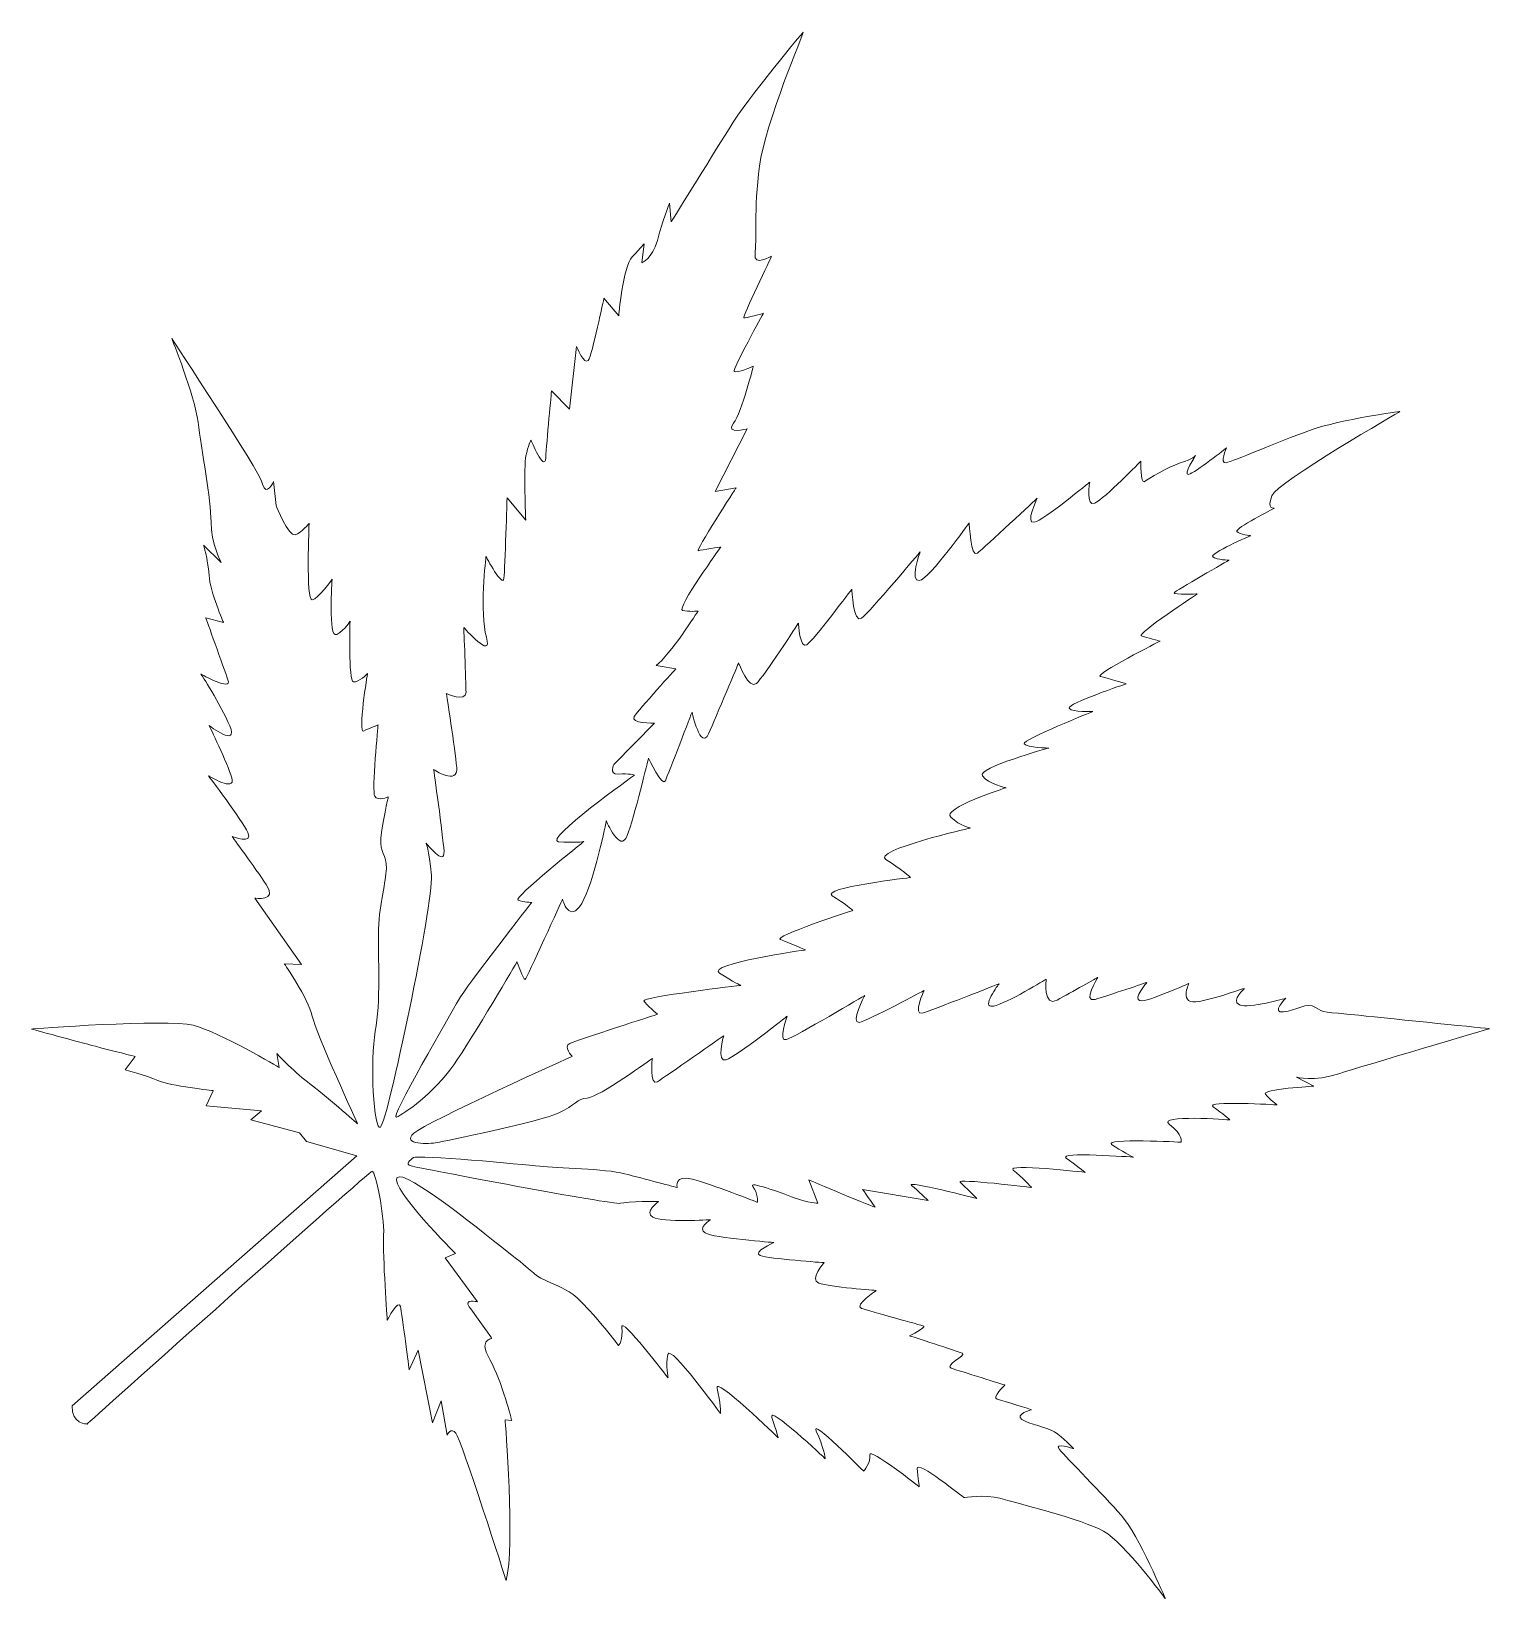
# Model space of a CAD drawing. Extents: x 566 to 1519, y -1337 to -562.
# Drawn here: x 813.5 to 880.6, y -648.4 to -576.3 of the extents above; entities that cross this region are included whole.
import ezdxf

# ---------------------------------------------------------------- set-up
doc = ezdxf.new("R2010")
doc.units = 0
doc.header["$MEASUREMENT"] = 0
doc.layers.add('katman 1', color=7, linetype='Continuous')

msp = doc.modelspace()

# ---------------------------------------------------------------- linework, layer by layer
at = {"layer": 'katman 1', "lineweight": 0}
msp.add_open_spline([(818.286, -623.457), (818.286, -623.457), (817.837, -624.074), (817.837, -624.074), (817.837, -624.074), (818.767, -624.322), (819.336, -624.572), (819.905, -624.821), (821.89, -625.036), (821.89, -625.036), (821.89, -625.036), (821.564, -625.731), (821.564, -625.731), (821.564, -625.731), (824.106, -625.963), (824.106, -625.963), (824.106, -625.963), (823.609, -626.378), (823.609, -626.378), (823.609, -626.378), (825.855, -626.978), (825.855, -626.978), (825.855, -626.978), (826.181, -627.37), (826.181, -627.37), (826.181, -627.37), (828.496, -628.031), (828.496, -628.031), (828.496, -628.031), (815.385, -639.547), (815.385, -639.547), (815.357, -640.381), (816.079, -640.381), (816.079, -640.381), (816.079, -640.381), (829.079, -628.731), (829.211, -628.742), (829.341, -628.754), (829.773, -630.722), (829.729, -631.683), (829.685, -632.642), (829.895, -635.599), (829.895, -635.599), (829.895, -635.599), (830.425, -634.595), (830.501, -634.974), (830.576, -635.354), (830.912, -637.883), (830.912, -637.883), (830.912, -637.883), (831.323, -636.98), (831.323, -636.98), (831.323, -636.98), (831.98, -640.326), (831.98, -640.326), (831.98, -640.326), (832.38, -639.311), (832.38, -639.311), (832.38, -639.311), (832.653, -640.891), (832.653, -640.891), (832.653, -640.891), (832.819, -640.512), (833.056, -640.797), (833.295, -641.082), (835.37, -647.583), (835.37, -647.583), (835.793, -646.066), (835.324, -640.193), (835.324, -640.193), (835.324, -640.193), (835.628, -640.221), (835.628, -640.221), (835.628, -640.221), (835.199, -638.451), (834.614, -637.411), (834.032, -636.371), (834.805, -636.529), (834.687, -636.387), (834.568, -636.246), (833.948, -635.355), (833.675, -634.98), (833.403, -634.605), (834.048, -634.752), (834.048, -634.752), (834.048, -634.752), (832.567, -632.731), (832.567, -632.731), (832.567, -632.731), (833.046, -632.533), (833.046, -632.533), (833.046, -632.533), (830.015, -629.517), (830.343, -629.043), (830.67, -628.568), (834.522, -631.75), (835.646, -632.619), (836.773, -633.489), (836.574, -633.491), (837.29, -633.82), (838.004, -634.149), (838.241, -634.192), (838.845, -634.775), (839.449, -635.355), (840.547, -636.769), (840.547, -636.769), (840.547, -636.769), (840.767, -636.506), (840.69, -635.928), (840.611, -635.35), (842.821, -638.25), (842.821, -638.25), (842.821, -638.25), (842.719, -637.692), (842.811, -637.175), (842.901, -636.657), (845.235, -639.895), (845.235, -639.895), (845.235, -639.895), (845.259, -639.393), (845.078, -638.742), (844.896, -638.089), (847.892, -641.014), (847.892, -641.014), (847.892, -641.014), (847.83, -640.744), (847.604, -640.088), (847.379, -639.433), (850.061, -641.977), (850.061, -641.977), (850.061, -641.977), (849.982, -641.401), (849.649, -640.713), (849.319, -640.025), (851.827, -642.556), (851.827, -642.556), (851.827, -642.556), (852.169, -642.15), (852.114, -641.796), (852.06, -641.439), (854.389, -643.274), (854.389, -643.274), (854.389, -643.274), (854.319, -642.851), (854.29, -642.433), (854.264, -642.013), (856.445, -643.769), (856.445, -643.769), (856.445, -643.769), (857.415, -643.606), (858.099, -643.8), (858.782, -643.996), (861.889, -644.761), (862.87, -645.311), (863.849, -645.86), (865.718, -648.421), (865.718, -648.421), (865.718, -648.421), (864.484, -645.492), (863.681, -644.575), (862.876, -643.657), (861.152, -641.923), (860.846, -641.556), (860.539, -641.187), (861.496, -641.516), (861.496, -641.516), (861.496, -641.516), (860.997, -640.99), (860.614, -640.746), (860.23, -640.503), (859.45, -640.409), (859.111, -640.17), (858.769, -639.93), (859.56, -639.724), (859.56, -639.724), (859.56, -639.724), (858.257, -639.314), (857.979, -639.245), (857.701, -639.176), (858.333, -638.587), (858.333, -638.587), (858.333, -638.587), (856.227, -637.934), (855.863, -637.812), (855.504, -637.692), (856.566, -637.208), (856.376, -637.126), (856.187, -637.044), (853.943, -636.323), (853.943, -636.323), (853.943, -636.323), (854.701, -635.933), (854.596, -635.877), (854.492, -635.824), (852.075, -635.188), (851.724, -635.056), (851.376, -634.924), (852.411, -634.233), (852.411, -634.233), (852.411, -634.233), (850.24, -634.067), (849.771, -633.901), (849.301, -633.735), (850.007, -632.953), (850.007, -632.953), (850.007, -632.953), (847.449, -632.777), (847.069, -632.626), (846.689, -632.476), (847.698, -632.025), (847.698, -632.025), (847.698, -632.025), (844.917, -631.813), (844.535, -631.587), (844.154, -631.363), (844.78, -630.978), (844.78, -630.978), (844.78, -630.978), (842.566, -631.105), (842.128, -630.866), (841.689, -630.628), (842.391, -630.134), (842.391, -630.134), (842.391, -630.134), (840.946, -630.134), (840.627, -630.22), (840.306, -630.304), (831.323, -628.594), (831.004, -628.5), (830.685, -628.405), (830.945, -628.248), (831.106, -628.115), (831.266, -627.982), (836.123, -628.426), (836.92, -628.517), (837.718, -628.606), (839.934, -628.627), (840.816, -628.857), (841.698, -629.088), (843.24, -629.491), (843.24, -629.491), (843.24, -629.491), (843.099, -628.885), (843.948, -629.111), (844.799, -629.336), (846.939, -630.175), (846.939, -630.175), (846.939, -630.175), (846.964, -629.734), (846.729, -629.45), (846.49, -629.165), (847.984, -629.728), (848.636, -629.968), (849.287, -630.208), (849.715, -630.215), (849.715, -630.215), (849.715, -630.215), (849.304, -629.142), (849.304, -629.142), (849.304, -629.142), (852.434, -630.48), (852.363, -630.393), (852.289, -630.302), (851.779, -629.581), (851.779, -629.581), (851.779, -629.581), (854.792, -630.088), (854.792, -630.088), (854.792, -630.088), (854.323, -629.634), (854.033, -629.394), (853.744, -629.154), (857.035, -629.998), (857.035, -629.998), (857.035, -629.998), (856.477, -629.438), (856.268, -629.252), (856.057, -629.065), (859.562, -629.491), (859.562, -629.491), (859.562, -629.491), (859.096, -629.005), (858.715, -628.691), (858.333, -628.377), (862.025, -628.796), (862.025, -628.796), (862.025, -628.796), (861.581, -628.443), (861.15, -628.142), (860.717, -627.839), (864.243, -628.095), (864.243, -628.095), (864.243, -628.095), (863.645, -627.811), (863.245, -627.511), (862.845, -627.212), (866.444, -627.409), (866.444, -627.409), (866.444, -627.409), (866.541, -627.057), (865.91, -626.588), (865.28, -626.119), (868.691, -626.382), (868.691, -626.382), (868.691, -626.382), (868.356, -626.088), (867.923, -625.785), (867.49, -625.482), (870.857, -625.693), (870.857, -625.693), (870.857, -625.693), (870.519, -625.433), (870.325, -625.199), (870.134, -624.969), (872.547, -624.829), (872.547, -624.829), (872.547, -624.829), (871.747, -624.409), (871.747, -624.409), (871.747, -624.409), (872.565, -624.633), (873.7, -624.26), (874.836, -623.886), (880.646, -622.183), (880.646, -622.183), (880.646, -622.183), (876.266, -621.734), (874.62, -621.566), (872.975, -621.397), (873.035, -621.469), (872.632, -621.202), (872.229, -620.936), (871.731, -621.35), (871.151, -621.413), (870.571, -621.476), (871.258, -620.781), (871.258, -620.781), (871.258, -620.781), (869.57, -621.285), (869.127, -621.079), (868.685, -620.875), (869.429, -620.319), (869.345, -620.327), (869.262, -620.337), (868.29, -620.724), (867.288, -620.928), (866.282, -621.132), (866.804, -620.095), (866.804, -620.095), (866.804, -620.095), (864.884, -620.972), (864.545, -620.891), (864.207, -620.811), (864.87, -620.049), (864.87, -620.049), (864.87, -620.049), (863.088, -620.658), (862.48, -620.832), (861.872, -621.007), (862.606, -619.823), (862.606, -619.823), (862.606, -619.823), (861.392, -620.501), (860.735, -620.868), (860.077, -621.235), (860.232, -619.902), (860.232, -619.902), (860.232, -619.902), (858.42, -621.02), (857.801, -621.143), (857.183, -621.267), (858.06, -620.115), (858.06, -620.115), (858.06, -620.115), (854.956, -621.342), (854.519, -621.467), (854.078, -621.589), (854.612, -620.422), (854.612, -620.422), (854.612, -620.422), (852.037, -621.813), (851.619, -621.89), (851.201, -621.966), (851.881, -620.649), (851.881, -620.649), (851.881, -620.649), (848.698, -622.543), (848.277, -622.687), (847.851, -622.828), (848.31, -621.606), (848.31, -621.606), (848.31, -621.606), (845.972, -623.462), (845.498, -623.615), (845.024, -623.769), (845.384, -622.504), (845.384, -622.504), (845.384, -622.504), (842.712, -624.396), (842.332, -624.623), (841.95, -624.852), (842.1, -623.551), (842.1, -623.551), (842.1, -623.551), (839.602, -625.359), (839.107, -625.379), (838.613, -625.4), (838.585, -625.693), (837.762, -626.078), (836.938, -626.461), (832.533, -627.358), (832.199, -627.426), (831.863, -627.495), (830.512, -627.534), (831.119, -626.998), (831.727, -626.461), (838.412, -623.458), (838.412, -623.458), (838.412, -623.458), (837.978, -623.009), (838.304, -622.858), (838.63, -622.706), (842.339, -621.518), (842.339, -621.518), (842.339, -621.518), (841.82, -621.076), (841.703, -620.901), (841.588, -620.727), (846.173, -620.192), (846.173, -620.192), (846.173, -620.192), (845.842, -620.047), (845.19, -619.626), (844.539, -619.205), (849.149, -618.558), (849.149, -618.558), (849.149, -618.558), (848.378, -618.209), (847.994, -618.076), (847.612, -617.943), (851.336, -616.738), (851.336, -616.738), (851.336, -616.738), (850.941, -616.406), (850.379, -616.059), (849.819, -615.713), (853.99, -615.224), (853.99, -615.224), (853.99, -615.224), (853.52, -614.803), (852.85, -614.397), (852.179, -613.99), (856.73, -612.945), (856.73, -612.945), (856.73, -612.945), (856.296, -612.856), (855.838, -612.452), (855.386, -612.05), (858.382, -611.091), (858.382, -611.091), (858.382, -611.091), (857.573, -610.92), (857.296, -610.548), (857.018, -610.177), (860.355, -609.266), (860.355, -609.266), (860.355, -609.266), (859.338, -609.24), (859.221, -609.065), (859.106, -608.891), (862.383, -607.579), (862.383, -607.579), (862.383, -607.579), (861.408, -607.638), (861.296, -607.431), (861.183, -607.224), (863.913, -606.306), (863.913, -606.306), (863.913, -606.306), (863.034, -606.046), (862.726, -605.967), (862.42, -605.891), (865.471, -604.344), (865.471, -604.344), (865.471, -604.344), (864.848, -604.173), (864.607, -604.102), (864.367, -604.03), (867.182, -602.169), (867.182, -602.169), (867.182, -602.169), (866.096, -602.202), (866.119, -602.121), (866.144, -602.04), (868.657, -600.612), (868.657, -600.612), (868.657, -600.612), (868.083, -600.61), (867.9, -600.462), (867.714, -600.314), (869.647, -599.488), (869.647, -599.488), (869.647, -599.488), (869.126, -599.44), (869.007, -599.297), (868.889, -599.156), (870.733, -598.223), (870.733, -598.223), (870.733, -598.223), (870.363, -598.289), (870.62, -597.653), (870.877, -597.02), (876.516, -593.773), (876.516, -593.773), (876.516, -593.773), (873.873, -594.107), (872.359, -594.642), (870.85, -595.177), (868.828, -596.075), (868.509, -596.13), (868.193, -596.181), (868.538, -595.442), (868.538, -595.442), (868.538, -595.442), (867.067, -596.607), (866.786, -596.663), (866.5, -596.719), (867.112, -595.789), (867.112, -595.789), (867.112, -595.789), (866.982, -595.959), (866.406, -596.135), (865.832, -596.312), (864.925, -596.887), (864.749, -597.002), (864.573, -597.117), (864.591, -596.051), (864.591, -596.051), (864.591, -596.051), (862.902, -597.787), (862.473, -597.992), (862.042, -598.2), (862.234, -597.018), (862.234, -597.018), (862.234, -597.018), (860.115, -598.781), (859.681, -598.871), (859.243, -598.963), (859.816, -597.765), (859.816, -597.765), (859.816, -597.765), (857.388, -600.025), (857.069, -600.291), (856.748, -600.558), (856.689, -598.893), (856.689, -598.893), (856.689, -598.893), (854.859, -601.468), (854.39, -601.557), (853.921, -601.645), (854.43, -600.23), (854.43, -600.23), (854.43, -600.23), (852.121, -602.993), (851.734, -603.284), (851.346, -603.577), (851.282, -601.947), (851.282, -601.947), (851.282, -601.947), (849.52, -604.315), (849.205, -604.517), (848.891, -604.719), (848.822, -603.513), (848.822, -603.513), (848.822, -603.513), (847.231, -605.981), (846.89, -606.294), (846.549, -606.607), (846.072, -605.348), (846.072, -605.348), (846.072, -605.348), (845.044, -607.801), (844.688, -608.608), (844.335, -609.412), (843.926, -607.617), (843.926, -607.617), (843.926, -607.617), (842.827, -610.459), (842.699, -610.775), (842.571, -611.092), (841.924, -609.735), (841.924, -609.735), (841.924, -609.735), (841.266, -612.452), (840.942, -613.294), (840.617, -614.137), (839.982, -612.614), (839.982, -612.614), (839.982, -612.614), (839.41, -615.471), (838.847, -616.421), (838.282, -617.372), (837.96, -616.225), (837.96, -616.225), (837.96, -616.225), (836.311, -619.888), (836.242, -619.914), (836.173, -619.94), (835.87, -619.106), (835.87, -619.106), (835.87, -619.106), (833.862, -622.555), (832.956, -623.852), (832.047, -625.15), (830.677, -626.109), (830.318, -626.256), (829.959, -626.404), (832.86, -621.459), (833.18, -620.865), (833.499, -620.269), (836.548, -616.374), (836.548, -616.374), (836.548, -616.374), (836.173, -616.356), (835.918, -616.268), (835.663, -616.177), (838.942, -613.569), (838.942, -613.569), (838.942, -613.569), (838.493, -613.643), (837.775, -613.577), (837.058, -613.511), (841.277, -610.512), (841.277, -610.512), (841.277, -610.512), (841.024, -610.423), (840.543, -610.462), (840.063, -610.5), (840.338, -610), (840.338, -610), (840.338, -610), (842.204, -608.116), (842.204, -608.116), (842.204, -608.116), (841.052, -608.142), (841.261, -607.816), (841.473, -607.49), (843.188, -605.61), (843.188, -605.61), (843.188, -605.61), (842.283, -605.461), (842.283, -605.461), (842.882, -605.024), (844.204, -602.959), (844.204, -602.959), (844.204, -602.959), (843.757, -603), (843.484, -602.924), (843.211, -602.85), (845.246, -600.013), (845.246, -600.013), (845.246, -600.013), (844.381, -600.13), (844.213, -600.183), (844.045, -600.232), (845.957, -597.285), (845.957, -597.285), (845.957, -597.285), (844.989, -597.458), (844.989, -597.458), (844.989, -597.458), (846.469, -594.57), (846.469, -594.57), (846.469, -594.57), (845.44, -594.853), (845.834, -594.315), (846.228, -593.777), (846.748, -591.687), (846.748, -591.687), (846.748, -591.687), (845.978, -592.028), (845.871, -591.934), (845.764, -591.842), (847.219, -589.247), (847.219, -589.247), (847.219, -589.247), (846.391, -589.484), (846.312, -589.461), (846.233, -589.436), (847.591, -586.619), (847.591, -586.619), (847.591, -586.619), (846.74, -587.116), (846.827, -586.532), (846.915, -585.947), (846.77, -584.471), (847.033, -582.474), (847.3, -580.478), (849.098, -576.27), (849.046, -576.315), (848.991, -576.359), (846.558, -579.26), (845.631, -580.751), (844.706, -582.243), (842.97, -585.044), (842.97, -585.044), (842.97, -585.044), (842.883, -584.182), (842.883, -584.182), (842.883, -584.182), (842.554, -585.088), (842.332, -585.905), (842.11, -586.722), (841.614, -586.925), (841.614, -586.925), (841.614, -586.925), (841.728, -586.048), (841.728, -586.048), (841.728, -586.048), (841.618, -586.17), (841.178, -586.655), (840.739, -587.14), (840.551, -589.373), (840.551, -589.373), (840.551, -589.373), (839.869, -588.556), (839.869, -588.556), (839.869, -588.556), (839.334, -591.169), (839.148, -591.415), (838.962, -591.659), (838.615, -590.774), (838.615, -590.774), (838.615, -590.774), (838.282, -593.67), (838.282, -593.67), (838.282, -593.67), (837.456, -592.821), (837.456, -592.821), (837.456, -592.821), (837.239, -595.2), (837.191, -595.903), (837.145, -596.604), (836.51, -595.083), (836.51, -595.083), (836.51, -595.083), (836.385, -595.366), (836.278, -595.817), (836.173, -596.268), (836.27, -598.774), (836.27, -598.774), (836.27, -598.774), (835.413, -597.744), (835.413, -597.744), (835.413, -597.744), (835.314, -600.956), (835.271, -601.446), (835.227, -601.935), (834.442, -600.449), (834.442, -600.449), (834.442, -600.449), (834.137, -603.051), (834.461, -604.166), (834.789, -605.28), (833.42, -603.709), (833.42, -603.709), (833.42, -603.709), (833.519, -606.217), (833.523, -606.692), (833.528, -607.171), (832.615, -606.758), (832.615, -606.758), (832.615, -606.758), (833.022, -609.309), (833.094, -610.154), (833.163, -610.999), (832.031, -610.255), (832.031, -610.255), (832.031, -610.255), (832.46, -613.269), (832.51, -614.013), (832.558, -614.757), (831.689, -613.641), (831.689, -613.641), (831.689, -613.641), (831.815, -613.868), (831.929, -615.127), (832.043, -616.386), (829.907, -626.447), (829.587, -626.713), (829.267, -626.98), (829.1, -623.595), (829.347, -622.303), (829.599, -621.012), (829.466, -618.862), (829.5, -617.6), (829.535, -616.338), (829.844, -615.445), (829.856, -614.805), (829.864, -614.166), (829.545, -614.071), (829.604, -613.419), (829.665, -612.768), (829.945, -611.51), (829.945, -611.51), (829.945, -611.51), (829.462, -611.729), (829.321, -611.486), (829.179, -611.242), (829.474, -608.196), (829.474, -608.196), (829.474, -608.196), (829.082, -608.339), (828.807, -608.479), (828.533, -608.619), (828.985, -605.835), (828.985, -605.835), (828.985, -605.835), (828.584, -606.258), (828.34, -606.218), (828.098, -606.181), (828.185, -603.428), (828.185, -603.428), (828.185, -603.428), (827.986, -603.803), (827.572, -604.03), (827.159, -604.254), (827.361, -601.496), (827.361, -601.496), (827.361, -601.496), (826.721, -602.389), (826.435, -602.445), (826.15, -602.501), (826.298, -598.916), (826.298, -598.916), (826.298, -598.916), (825.961, -599.345), (825.656, -599.449), (825.352, -599.552), (824.778, -598.104), (824.778, -598.104), (824.778, -598.104), (824.666, -596.992), (824.666, -596.992), (824.666, -596.992), (824.319, -597.733), (824.161, -597.111), (824.004, -596.489), (819.976, -590.415), (819.976, -590.415), (819.976, -590.415), (821.034, -593.028), (821.186, -594.257), (821.335, -595.486), (821.794, -597.844), (821.784, -598.848), (821.775, -599.85), (822.255, -600.716), (822.255, -600.716), (822.255, -600.716), (821.439, -599.918), (821.439, -599.918), (821.439, -599.918), (821.631, -600.51), (821.691, -601.305), (821.75, -602.098), (822.36, -603.485), (822.36, -603.485), (822.36, -603.485), (821.543, -603.263), (821.543, -603.263), (821.543, -603.263), (822.352, -605.539), (822.563, -606.118), (822.772, -606.696), (821.32, -605.856), (821.32, -605.856), (821.32, -605.856), (822.214, -607.221), (822.645, -608.246), (823.078, -609.272), (821.694, -608.224), (821.694, -608.224), (821.694, -608.224), (822.538, -609.962), (822.739, -610.638), (822.938, -611.313), (821.664, -610.54), (821.664, -610.54), (821.664, -610.54), (823.218, -612.588), (823.479, -613.154), (823.739, -613.72), (822.754, -613.334), (822.754, -613.334), (822.754, -613.334), (823.777, -614.742), (824.328, -615.548), (824.878, -616.355), (823.794, -616.174), (823.794, -616.174), (823.794, -616.174), (825.946, -619.229), (825.946, -619.229), (825.946, -619.229), (825.161, -619.19), (825.161, -619.19), (825.161, -619.19), (826.26, -620.803), (826.443, -621.601), (826.626, -622.397), (828.529, -626.565), (828.529, -626.565), (828.529, -626.565), (826.918, -625.135), (826.331, -624.72), (825.747, -624.306), (824.815, -623.332), (824.815, -623.332), (824.815, -623.332), (824.921, -623.967), (824.921, -623.967), (824.921, -623.967), (822.178, -622.335), (820.957, -622.025), (819.736, -621.716), (813.512, -622.198), (813.512, -622.198), (813.512, -622.198), (815.693, -622.792), (816.465, -622.994), (817.225, -623.197), (818.286, -623.457), (818.286, -623.457)], degree=3, knots=[0, 0, 0, 0, 1, 1, 1, 2, 2, 2, 3, 3, 3, 4, 4, 4, 5, 5, 5, 6, 6, 6, 7, 7, 7, 8, 8, 8, 9, 9, 9, 10, 10, 10, 11, 11, 11, 12, 12, 12, 13, 13, 13, 14, 14, 14, 15, 15, 15, 16, 16, 16, 17, 17, 17, 18, 18, 18, 19, 19, 19, 20, 20, 20, 21, 21, 21, 22, 22, 22, 23, 23, 23, 24, 24, 24, 25, 25, 25, 26, 26, 26, 27, 27, 27, 28, 28, 28, 29, 29, 29, 30, 30, 30, 31, 31, 31, 32, 32, 32, 33, 33, 33, 34, 34, 34, 35, 35, 35, 36, 36, 36, 37, 37, 37, 38, 38, 38, 39, 39, 39, 40, 40, 40, 41, 41, 41, 42, 42, 42, 43, 43, 43, 44, 44, 44, 45, 45, 45, 46, 46, 46, 47, 47, 47, 48, 48, 48, 49, 49, 49, 50, 50, 50, 51, 51, 51, 52, 52, 52, 53, 53, 53, 54, 54, 54, 55, 55, 55, 56, 56, 56, 57, 57, 57, 58, 58, 58, 59, 59, 59, 60, 60, 60, 61, 61, 61, 62, 62, 62, 63, 63, 63, 64, 64, 64, 65, 65, 65, 66, 66, 66, 67, 67, 67, 68, 68, 68, 69, 69, 69, 70, 70, 70, 71, 71, 71, 72, 72, 72, 73, 73, 73, 74, 74, 74, 75, 75, 75, 76, 76, 76, 77, 77, 77, 78, 78, 78, 79, 79, 79, 80, 80, 80, 81, 81, 81, 82, 82, 82, 83, 83, 83, 84, 84, 84, 85, 85, 85, 86, 86, 86, 87, 87, 87, 88, 88, 88, 89, 89, 89, 90, 90, 90, 91, 91, 91, 92, 92, 92, 93, 93, 93, 94, 94, 94, 95, 95, 95, 96, 96, 96, 97, 97, 97, 98, 98, 98, 99, 99, 99, 100, 100, 100, 101, 101, 101, 102, 102, 102, 103, 103, 103, 104, 104, 104, 105, 105, 105, 106, 106, 106, 107, 107, 107, 108, 108, 108, 109, 109, 109, 110, 110, 110, 111, 111, 111, 112, 112, 112, 113, 113, 113, 114, 114, 114, 115, 115, 115, 116, 116, 116, 117, 117, 117, 118, 118, 118, 119, 119, 119, 120, 120, 120, 121, 121, 121, 122, 122, 122, 123, 123, 123, 124, 124, 124, 125, 125, 125, 126, 126, 126, 127, 127, 127, 128, 128, 128, 129, 129, 129, 130, 130, 130, 131, 131, 131, 132, 132, 132, 133, 133, 133, 134, 134, 134, 135, 135, 135, 136, 136, 136, 137, 137, 137, 138, 138, 138, 139, 139, 139, 140, 140, 140, 141, 141, 141, 142, 142, 142, 143, 143, 143, 144, 144, 144, 145, 145, 145, 146, 146, 146, 147, 147, 147, 148, 148, 148, 149, 149, 149, 150, 150, 150, 151, 151, 151, 152, 152, 152, 153, 153, 153, 154, 154, 154, 155, 155, 155, 156, 156, 156, 157, 157, 157, 158, 158, 158, 159, 159, 159, 160, 160, 160, 161, 161, 161, 162, 162, 162, 163, 163, 163, 164, 164, 164, 165, 165, 165, 166, 166, 166, 167, 167, 167, 168, 168, 168, 169, 169, 169, 170, 170, 170, 171, 171, 171, 172, 172, 172, 173, 173, 173, 174, 174, 174, 175, 175, 175, 176, 176, 176, 177, 177, 177, 178, 178, 178, 179, 179, 179, 180, 180, 180, 181, 181, 181, 182, 182, 182, 183, 183, 183, 184, 184, 184, 185, 185, 185, 186, 186, 186, 187, 187, 187, 188, 188, 188, 189, 189, 189, 190, 190, 190, 191, 191, 191, 192, 192, 192, 193, 193, 193, 194, 194, 194, 195, 195, 195, 196, 196, 196, 197, 197, 197, 198, 198, 198, 199, 199, 199, 200, 200, 200, 201, 201, 201, 202, 202, 202, 203, 203, 203, 204, 204, 204, 205, 205, 205, 206, 206, 206, 207, 207, 207, 208, 208, 208, 209, 209, 209, 210, 210, 210, 211, 211, 211, 212, 212, 212, 213, 213, 213, 214, 214, 214, 215, 215, 215, 216, 216, 216, 217, 217, 217, 218, 218, 218, 219, 219, 219, 220, 220, 220, 221, 221, 221, 222, 222, 222, 223, 223, 223, 224, 224, 224, 225, 225, 225, 226, 226, 226, 227, 227, 227, 228, 228, 228, 229, 229, 229, 230, 230, 230, 231, 231, 231, 232, 232, 232, 233, 233, 233, 234, 234, 234, 235, 235, 235, 236, 236, 236, 237, 237, 237, 238, 238, 238, 239, 239, 239, 240, 240, 240, 241, 241, 241, 242, 242, 242, 243, 243, 243, 244, 244, 244, 245, 245, 245, 246, 246, 246, 247, 247, 247, 248, 248, 248, 249, 249, 249, 250, 250, 250, 251, 251, 251, 252, 252, 252, 253, 253, 253, 254, 254, 254, 255, 255, 255, 256, 256, 256, 257, 257, 257, 258, 258, 258, 259, 259, 259, 260, 260, 260, 261, 261, 261, 262, 262, 262, 263, 263, 263, 264, 264, 264, 265, 265, 265, 266, 266, 266, 267, 267, 267, 268, 268, 268, 269, 269, 269, 270, 270, 270, 271, 271, 271, 272, 272, 272, 273, 273, 273, 274, 274, 274, 275, 275, 275, 276, 276, 276, 277, 277, 277, 278, 278, 278, 279, 279, 279, 280, 280, 280, 281, 281, 281, 282, 282, 282, 283, 283, 283, 284, 284, 284, 285, 285, 285, 286, 286, 286, 287, 287, 287, 288, 288, 288, 289, 289, 289, 290, 290, 290, 291, 291, 291, 292, 292, 292, 293, 293, 293, 294, 294, 294, 295, 295, 295, 296, 296, 296, 297, 297, 297, 298, 298, 298, 299, 299, 299, 300, 300, 300, 301, 301, 301, 302, 302, 302, 303, 303, 303, 304, 304, 304, 305, 305, 305, 306, 306, 306, 307, 307, 307, 308, 308, 308, 309, 309, 309, 310, 310, 310, 311, 311, 311, 311], dxfattribs=at)

doc.saveas('drawing.dxf')
